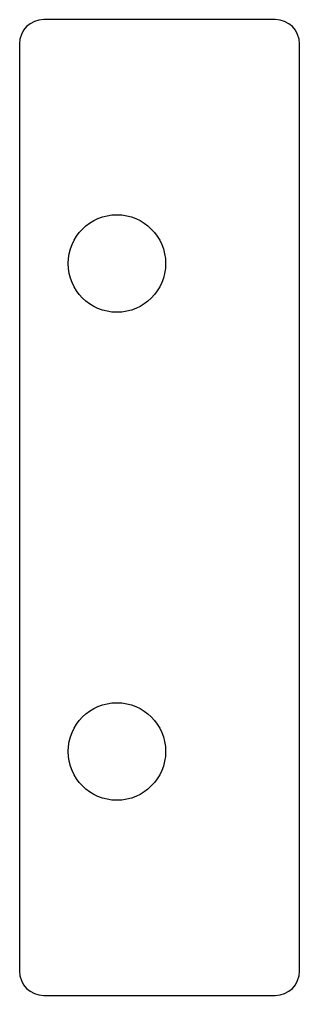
# Model space of a CAD drawing. Header units: millimetres. Extents: x 0 to 11.5, y 0 to 40.
import ezdxf

# ---------------------------------------------------------------- set-up
doc = ezdxf.new("R2010")
doc.units = ezdxf.units.MM

msp = doc.modelspace()

# ---------------------------------------------------------------- linework, layer by layer
at = {"color": 7, "linetype": 'Continuous', "lineweight": 25}
for p, q in [((10.5, 40), (1, 40)), ((0, 39), (0, 1)), ((11.5, 1), (11.5, 39)), ((1, 0), (10.5, 0))]:
    msp.add_line(p, q, dxfattribs=at)
for centre in [(4, 30), (4, 10)]:
    msp.add_circle(centre, 2, dxfattribs=at)
for centre, start, end in [((1, 39), 90, 180), ((10.5, 39), 0, 90), ((1, 1), 180, 270), ((10.5, 1), 270, 0)]:
    msp.add_arc(centre, 1, start, end, dxfattribs=at)

doc.saveas('drawing.dxf')
